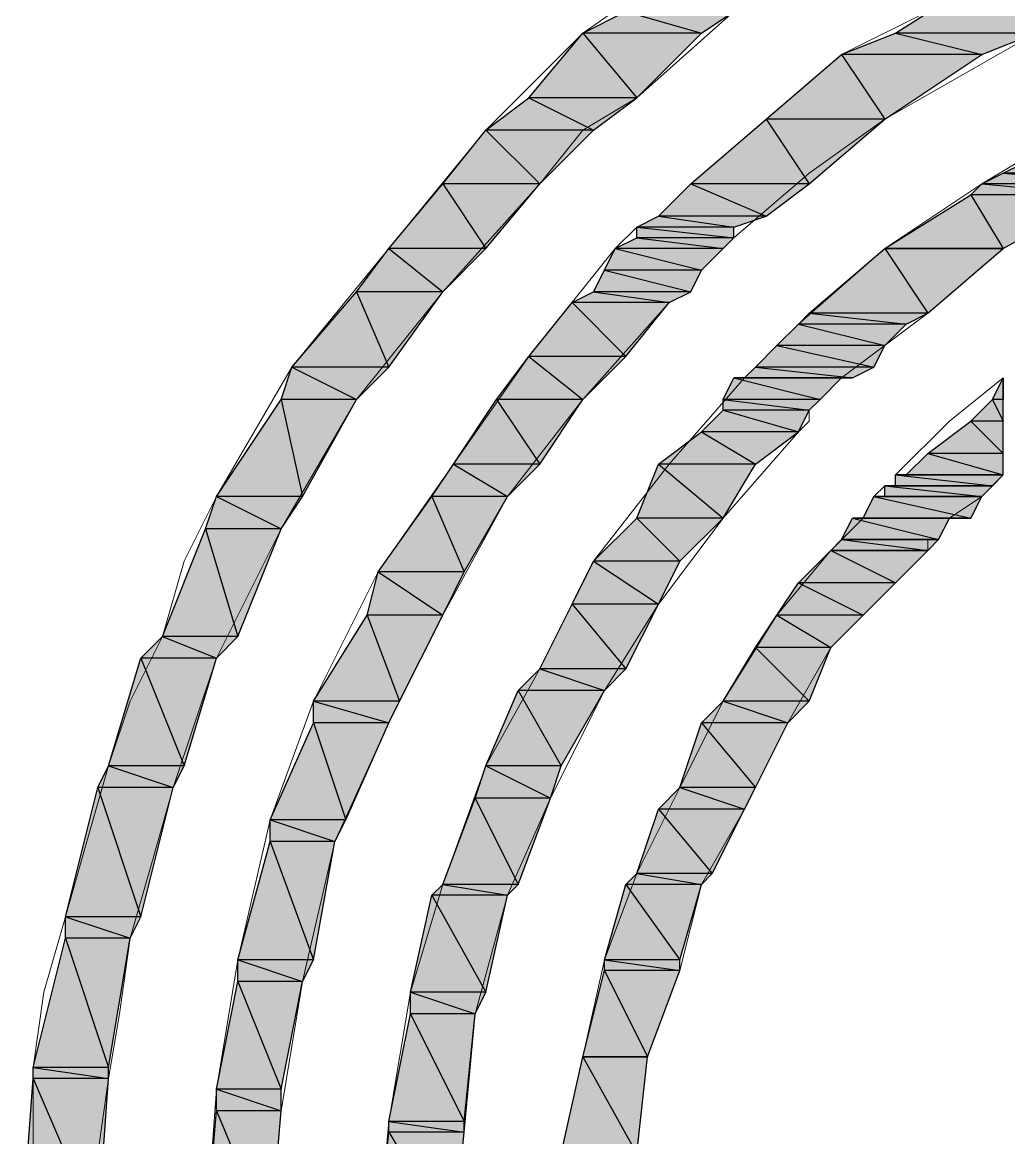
# Model space of a CAD drawing. Header units: millimetres. Extents: x -678 to 5260, y -935 to 3264.
# Drawn here: x 4749.66 to 4780.03, y -808.9 to -774.55 of the extents above; entities that cross this region are included whole.
import ezdxf

# ---------------------------------------------------------------- set-up
doc = ezdxf.new("R2010")
doc.units = ezdxf.units.MM
doc.header["$MEASUREMENT"] = 0
doc.layers.get('0').update_dxf_attribs({"linetype": 'CONTINUOUS'})

msp = doc.modelspace()

# ---------------------------------------------------------------- hatches: boundary and pattern name
at = {"true_color": 0x000007}
h = msp.add_hatch(color=7, dxfattribs=at)
h.paths.add_polyline_path([(4785.83877, -772.5557), (4780.19562, -772.5557), (4780.85952, -774.87935)])
h.paths.add_polyline_path([(4780.19562, -772.5557), (4780.85952, -774.87935), (4776.54416, -774.87935)])
h = msp.add_hatch(color=7, dxfattribs=at)
h.paths.add_polyline_path([(4771.56491, -774.21545), (4768.24541, -774.21545), (4770.56906, -774.87935)])
h.paths.add_polyline_path([(4768.24541, -774.21545), (4770.56906, -774.87935), (4766.91761, -774.87935)])
h = msp.add_hatch(color=7, dxfattribs=at)
h.paths.add_polyline_path([(4770.56906, -774.87935), (4766.91761, -774.87935), (4768.57736, -776.87106)])
h.paths.add_polyline_path([(4766.91761, -774.87935), (4768.57736, -776.87106), (4765.25786, -776.87106)])
h = msp.add_hatch(color=7, dxfattribs=at)
h.paths.add_polyline_path([(4780.85952, -774.87935), (4776.54416, -774.87935), (4779.19976, -775.54325)])
h.paths.add_polyline_path([(4776.54416, -774.87935), (4779.19976, -775.54325), (4774.88441, -775.54325)])
h = msp.add_hatch(color=7, dxfattribs=at)
h.paths.add_polyline_path([(4779.19976, -775.54325), (4774.88441, -775.54325), (4776.21221, -777.53496)])
h.paths.add_polyline_path([(4774.88441, -775.54325), (4776.21221, -777.53496), (4772.56076, -777.53496)])
h = msp.add_hatch(color=7, dxfattribs=at)
h.paths.add_polyline_path([(4768.57736, -776.87106), (4765.25786, -776.87106), (4767.24956, -777.86691)])
h.paths.add_polyline_path([(4765.25786, -776.87106), (4767.24956, -777.86691), (4763.93006, -777.86691)])
h = msp.add_hatch(color=7, dxfattribs=at)
h.paths.add_polyline_path([(4776.21221, -777.53496), (4772.56076, -777.53496), (4773.88856, -779.52666)])
h.paths.add_polyline_path([(4772.56076, -777.53496), (4773.88856, -779.52666), (4770.23711, -779.52666)])
h = msp.add_hatch(color=7, dxfattribs=at)
h.paths.add_polyline_path([(4767.24956, -777.86691), (4763.93006, -777.86691), (4765.58981, -779.52666)])
h.paths.add_polyline_path([(4763.93006, -777.86691), (4765.58981, -779.52666), (4762.60225, -779.52666)])
h = msp.add_hatch(color=7, dxfattribs=at)
h.paths.add_polyline_path([(4785.17487, -778.86276), (4780.52757, -778.86276), (4784.17902, -779.19471)])
h.paths.add_polyline_path([(4780.52757, -778.86276), (4784.17902, -779.19471), (4779.86367, -779.19471)])
h = msp.add_hatch(color=7, dxfattribs=at)
h.paths.add_polyline_path([(4784.17902, -779.19471), (4779.86367, -779.19471), (4783.84707, -779.52666)])
h.paths.add_polyline_path([(4779.86367, -779.19471), (4783.84707, -779.52666), (4779.19976, -779.52666)])
h = msp.add_hatch(color=7, dxfattribs=at)
h.paths.add_polyline_path([(4765.58981, -779.52666), (4762.60225, -779.52666), (4763.93006, -781.51836)])
h.paths.add_polyline_path([(4762.60225, -779.52666), (4763.93006, -781.51836), (4760.9425, -781.51836)])
h = msp.add_hatch(color=7, dxfattribs=at)
h.paths.add_polyline_path([(4773.88856, -779.52666), (4770.23711, -779.52666), (4772.56076, -780.52251)])
h.paths.add_polyline_path([(4770.23711, -779.52666), (4772.56076, -780.52251), (4769.24126, -780.52251)])
h = msp.add_hatch(color=7, dxfattribs=at)
h.paths.add_polyline_path([(4783.84707, -779.52666), (4779.19976, -779.52666), (4782.85122, -779.85861)])
h.paths.add_polyline_path([(4779.19976, -779.52666), (4782.85122, -779.85861), (4778.86781, -779.85861)])
h = msp.add_hatch(color=7, dxfattribs=at)
h.paths.add_polyline_path([(4782.85122, -779.85861), (4778.86781, -779.85861), (4779.86367, -781.51836)])
h.paths.add_polyline_path([(4778.86781, -779.85861), (4779.86367, -781.51836), (4776.21221, -781.51836)])
h.paths.add_polyline_path([(4779.86367, -781.51836), (4776.21221, -781.51836)])
h.paths.add_polyline_path([(4776.21221, -781.51836), (4779.86367, -781.51836)])
h = msp.add_hatch(color=7, dxfattribs=at)
h.paths.add_polyline_path([(4772.56076, -780.52251), (4769.24126, -780.52251), (4771.56491, -780.85446)])
h.paths.add_polyline_path([(4769.24126, -780.52251), (4771.56491, -780.85446), (4768.57736, -780.85446)])
h = msp.add_hatch(color=7, dxfattribs=at)
h.paths.add_polyline_path([(4771.56491, -780.85446), (4768.57736, -780.85446), (4771.56491, -781.18641)])
h.paths.add_polyline_path([(4768.57736, -780.85446), (4771.56491, -781.18641), (4768.57736, -781.18641)])
h = msp.add_hatch(color=7, dxfattribs=at)
h.paths.add_polyline_path([(4771.56491, -781.18641), (4768.57736, -781.18641), (4771.23296, -781.51836)])
h.paths.add_polyline_path([(4768.57736, -781.18641), (4771.23296, -781.51836), (4767.91346, -781.51836)])
h = msp.add_hatch(color=7, dxfattribs=at)
h.paths.add_polyline_path([(4763.93006, -781.51836), (4760.9425, -781.51836), (4762.60225, -782.84616)])
h.paths.add_polyline_path([(4760.9425, -781.51836), (4762.60225, -782.84616), (4759.94665, -782.84616)])
h = msp.add_hatch(color=7, dxfattribs=at)
h.paths.add_polyline_path([(4771.23296, -781.51836), (4767.91346, -781.51836), (4770.56906, -782.18226)])
h.paths.add_polyline_path([(4767.91346, -781.51836), (4770.56906, -782.18226), (4767.58151, -782.18226)])
h = msp.add_hatch(color=7, dxfattribs=at)
h.paths.add_polyline_path([(4779.86367, -781.51836), (4776.21221, -781.51836), (4777.54001, -783.51006)])
h.paths.add_polyline_path([(4776.21221, -781.51836), (4777.54001, -783.51006), (4773.88856, -783.51006)])
h = msp.add_hatch(color=7, dxfattribs=at)
h.paths.add_polyline_path([(4770.56906, -782.18226), (4767.58151, -782.18226), (4770.23711, -782.84616)])
h.paths.add_polyline_path([(4767.58151, -782.18226), (4770.23711, -782.84616), (4767.24956, -782.84616)])
h = msp.add_hatch(color=7, dxfattribs=at)
h.paths.add_polyline_path([(4762.60225, -782.84616), (4759.94665, -782.84616), (4760.9425, -785.16981)])
h.paths.add_polyline_path([(4759.94665, -782.84616), (4760.9425, -785.16981), (4757.95495, -785.16981)])
h = msp.add_hatch(color=7, dxfattribs=at)
h.paths.add_polyline_path([(4770.23711, -782.84616), (4767.24956, -782.84616), (4769.57321, -783.17811)])
h.paths.add_polyline_path([(4767.24956, -782.84616), (4769.57321, -783.17811), (4766.58566, -783.17811)])
h = msp.add_hatch(color=7, dxfattribs=at)
h.paths.add_polyline_path([(4769.57321, -783.17811), (4766.58566, -783.17811), (4768.24541, -784.83786)])
h.paths.add_polyline_path([(4766.58566, -783.17811), (4768.24541, -784.83786), (4765.25786, -784.83786)])
h = msp.add_hatch(color=7, dxfattribs=at)
h.paths.add_polyline_path([(4777.54001, -783.51006), (4773.88856, -783.51006), (4776.87611, -783.84201)])
h.paths.add_polyline_path([(4773.88856, -783.51006), (4776.87611, -783.84201), (4773.55661, -783.84201)])
h = msp.add_hatch(color=7, dxfattribs=at)
h.paths.add_polyline_path([(4776.87611, -783.84201), (4773.55661, -783.84201), (4776.21221, -784.50591)])
h.paths.add_polyline_path([(4773.55661, -783.84201), (4776.21221, -784.50591), (4772.89271, -784.50591)])
h = msp.add_hatch(color=7, dxfattribs=at)
h.paths.add_polyline_path([(4776.21221, -784.50591), (4772.89271, -784.50591), (4775.88026, -785.16981)])
h.paths.add_polyline_path([(4772.89271, -784.50591), (4775.88026, -785.16981), (4772.22881, -785.16981)])
h = msp.add_hatch(color=7, dxfattribs=at)
h.paths.add_polyline_path([(4768.24541, -784.83786), (4765.25786, -784.83786), (4766.91761, -786.16566)])
h.paths.add_polyline_path([(4765.25786, -784.83786), (4766.91761, -786.16566), (4764.26201, -786.16566)])
h = msp.add_hatch(color=7, dxfattribs=at)
h.paths.add_polyline_path([(4760.9425, -785.16981), (4757.95495, -785.16981), (4759.94665, -786.16566)])
h.paths.add_polyline_path([(4757.95495, -785.16981), (4759.94665, -786.16566), (4757.623, -786.16566)])
h = msp.add_hatch(color=7, dxfattribs=at)
h.paths.add_polyline_path([(4775.88026, -785.16981), (4772.22881, -785.16981), (4775.21636, -785.50176)])
h.paths.add_polyline_path([(4772.22881, -785.16981), (4775.21636, -785.50176), (4771.89686, -785.50176)])
h = msp.add_hatch(color=7, dxfattribs=at)
h.paths.add_polyline_path([(4774.88441, -785.50176), (4771.56491, -785.50176), (4774.22051, -786.16566)])
h.paths.add_polyline_path([(4771.56491, -785.50176), (4774.22051, -786.16566), (4771.23296, -786.16566)])
h = msp.add_hatch(color=7, dxfattribs=at)
h.paths.add_polyline_path([(4775.21636, -785.50176), (4771.89686, -785.50176), (4774.88441, -785.50176)])
h.paths.add_polyline_path([(4771.89686, -785.50176), (4774.88441, -785.50176), (4771.56491, -785.50176)])
h = msp.add_hatch(color=7, dxfattribs=at)
h.paths.add_polyline_path([(4779.86367, -786.16566), (4779.86367, -785.50176)])
h.paths.add_polyline_path([(4779.86367, -785.50176), (4779.86367, -786.16566), (4779.53172, -786.16566)])
h = msp.add_hatch(color=7, dxfattribs=at)
h.paths.add_polyline_path([(4759.94665, -786.16566), (4757.623, -786.16566), (4758.2869, -789.15321)])
h.paths.add_polyline_path([(4757.623, -786.16566), (4758.2869, -789.15321), (4755.6313, -789.15321)])
h = msp.add_hatch(color=7, dxfattribs=at)
h.paths.add_polyline_path([(4766.91761, -786.16566), (4764.26201, -786.16566), (4765.58981, -788.15736)])
h.paths.add_polyline_path([(4764.26201, -786.16566), (4765.58981, -788.15736), (4762.9342, -788.15736)])
h = msp.add_hatch(color=7, dxfattribs=at)
h.paths.add_polyline_path([(4774.22051, -786.16566), (4771.23296, -786.16566), (4773.88856, -786.49761)])
h.paths.add_polyline_path([(4771.23296, -786.16566), (4773.88856, -786.49761), (4771.23296, -786.49761)])
h = msp.add_hatch(color=7, dxfattribs=at)
h.paths.add_polyline_path([(4779.86367, -786.16566), (4779.53172, -786.16566), (4779.86367, -786.82956)])
h.paths.add_polyline_path([(4779.53172, -786.16566), (4779.86367, -786.82956), (4778.86781, -786.82956)])
h = msp.add_hatch(color=7, dxfattribs=at)
h.paths.add_polyline_path([(4773.88856, -786.49761), (4771.23296, -786.49761), (4773.55661, -787.16151)])
h.paths.add_polyline_path([(4771.23296, -786.49761), (4773.55661, -787.16151), (4770.56906, -787.16151)])
h = msp.add_hatch(color=7, dxfattribs=at)
h.paths.add_polyline_path([(4779.86367, -786.82956), (4778.86781, -786.82956), (4779.86367, -787.82541)])
h.paths.add_polyline_path([(4778.86781, -786.82956), (4779.86367, -787.82541), (4777.54001, -787.82541)])
h = msp.add_hatch(color=7, dxfattribs=at)
h.paths.add_polyline_path([(4773.55661, -787.16151), (4770.56906, -787.16151), (4772.22881, -788.15736)])
h.paths.add_polyline_path([(4770.56906, -787.16151), (4772.22881, -788.15736), (4769.24126, -788.15736)])
h = msp.add_hatch(color=7, dxfattribs=at)
h.paths.add_polyline_path([(4779.86367, -787.82541), (4777.54001, -787.82541), (4779.86367, -788.48931)])
h.paths.add_polyline_path([(4777.54001, -787.82541), (4779.86367, -788.48931), (4776.87611, -788.48931)])
h = msp.add_hatch(color=7, dxfattribs=at)
h.paths.add_polyline_path([(4765.58981, -788.15736), (4762.9342, -788.15736), (4764.59396, -789.15321)])
h.paths.add_polyline_path([(4762.9342, -788.15736), (4764.59396, -789.15321), (4762.2703, -789.15321)])
h = msp.add_hatch(color=7, dxfattribs=at)
h.paths.add_polyline_path([(4772.22881, -788.15736), (4769.24126, -788.15736), (4771.23296, -789.81711)])
h.paths.add_polyline_path([(4769.24126, -788.15736), (4771.23296, -789.81711), (4768.57736, -789.81711)])
h = msp.add_hatch(color=7, dxfattribs=at)
h.paths.add_polyline_path([(4779.86367, -788.48931), (4776.54416, -788.48931), (4779.53172, -788.82126)])
h.paths.add_polyline_path([(4776.54416, -788.48931), (4779.53172, -788.82126), (4776.54416, -788.82126)])
h.paths.add_polyline_path([(4779.53172, -788.82126), (4776.54416, -788.82126), (4776.21221, -788.82126)])
h = msp.add_hatch(color=7, dxfattribs=at)
h.paths.add_polyline_path([(4779.53172, -788.82126), (4776.21221, -788.82126), (4779.19976, -789.15321)])
h.paths.add_polyline_path([(4776.21221, -788.82126), (4779.19976, -789.15321), (4776.21221, -789.15321)])
h = msp.add_hatch(color=7, dxfattribs=at)
h.paths.add_polyline_path([(4758.2869, -789.15321), (4755.6313, -789.15321), (4757.623, -790.14906)])
h.paths.add_polyline_path([(4755.6313, -789.15321), (4757.623, -790.14906), (4755.29935, -790.14906)])
h = msp.add_hatch(color=7, dxfattribs=at)
h.paths.add_polyline_path([(4764.59396, -789.15321), (4762.2703, -789.15321), (4763.26615, -791.47686)])
h.paths.add_polyline_path([(4762.2703, -789.15321), (4763.26615, -791.47686), (4760.61055, -791.47686)])
h = msp.add_hatch(color=7, dxfattribs=at)
h.paths.add_polyline_path([(4779.19976, -789.15321), (4775.88026, -789.15321), (4778.86781, -789.81711)])
h.paths.add_polyline_path([(4775.88026, -789.15321), (4778.86781, -789.81711), (4775.54831, -789.81711)])
h = msp.add_hatch(color=7, dxfattribs=at)
h.paths.add_polyline_path([(4771.23296, -789.81711), (4768.57736, -789.81711), (4769.90516, -791.14491)])
h.paths.add_polyline_path([(4768.57736, -789.81711), (4769.90516, -791.14491), (4767.24956, -791.14491)])
h = msp.add_hatch(color=7, dxfattribs=at)
h.paths.add_polyline_path([(4778.20391, -789.81711), (4775.21636, -789.81711), (4777.87196, -790.48101)])
h.paths.add_polyline_path([(4775.21636, -789.81711), (4777.87196, -790.48101), (4774.88441, -790.48101)])
h = msp.add_hatch(color=7, dxfattribs=at)
h.paths.add_polyline_path([(4778.86781, -789.81711), (4775.54831, -789.81711), (4778.20391, -789.81711)])
h.paths.add_polyline_path([(4775.54831, -789.81711), (4778.20391, -789.81711), (4775.21636, -789.81711)])
h = msp.add_hatch(color=7, dxfattribs=at)
h.paths.add_polyline_path([(4757.623, -790.14906), (4755.29935, -790.14906), (4756.2952, -793.46857)])
h.paths.add_polyline_path([(4755.29935, -790.14906), (4756.2952, -793.46857), (4753.97155, -793.46857)])
h = msp.add_hatch(color=7, dxfattribs=at)
h.paths.add_polyline_path([(4777.87196, -790.48101), (4774.88441, -790.48101), (4777.54001, -790.81296)])
h.paths.add_polyline_path([(4774.88441, -790.48101), (4777.54001, -790.81296), (4774.55246, -790.81296)])
h.paths.add_polyline_path([(4777.54001, -790.81296), (4774.55246, -790.81296)])
h.paths.add_polyline_path([(4774.55246, -790.81296), (4777.54001, -790.81296)])
h = msp.add_hatch(color=7, dxfattribs=at)
h.paths.add_polyline_path([(4777.54001, -790.81296), (4774.55246, -790.81296), (4776.54416, -791.80881)])
h.paths.add_polyline_path([(4774.55246, -790.81296), (4776.54416, -791.80881), (4773.55661, -791.80881)])
h = msp.add_hatch(color=7, dxfattribs=at)
h.paths.add_polyline_path([(4769.90516, -791.14491), (4767.24956, -791.14491), (4769.24126, -792.47272)])
h.paths.add_polyline_path([(4767.24956, -791.14491), (4769.24126, -792.47272), (4766.58566, -792.47272)])
h = msp.add_hatch(color=7, dxfattribs=at)
h.paths.add_polyline_path([(4763.26615, -791.47686), (4760.61055, -791.47686), (4762.60225, -792.80467)])
h.paths.add_polyline_path([(4760.61055, -791.47686), (4762.60225, -792.80467), (4760.2786, -792.80467)])
h = msp.add_hatch(color=7, dxfattribs=at)
h.paths.add_polyline_path([(4776.54416, -791.80881), (4773.55661, -791.80881), (4775.54831, -792.80467)])
h.paths.add_polyline_path([(4773.55661, -791.80881), (4775.54831, -792.80467), (4772.89271, -792.80467)])
h = msp.add_hatch(color=7, dxfattribs=at)
h.paths.add_polyline_path([(4769.24126, -792.47272), (4766.58566, -792.47272), (4768.24541, -794.46442)])
h.paths.add_polyline_path([(4766.58566, -792.47272), (4768.24541, -794.46442), (4765.58981, -794.46442)])
h = msp.add_hatch(color=7, dxfattribs=at)
h.paths.add_polyline_path([(4762.60225, -792.80467), (4760.2786, -792.80467), (4761.27445, -795.46027)])
h.paths.add_polyline_path([(4760.2786, -792.80467), (4761.27445, -795.46027), (4758.61885, -795.46027)])
h = msp.add_hatch(color=7, dxfattribs=at)
h.paths.add_polyline_path([(4775.54831, -792.80467), (4772.89271, -792.80467), (4774.55246, -793.80052)])
h.paths.add_polyline_path([(4772.89271, -792.80467), (4774.55246, -793.80052), (4772.22881, -793.80052)])
h = msp.add_hatch(color=7, dxfattribs=at)
h.paths.add_polyline_path([(4756.2952, -793.46857), (4753.97155, -793.46857), (4755.6313, -794.13247)])
h.paths.add_polyline_path([(4753.97155, -793.46857), (4755.6313, -794.13247), (4753.30765, -794.13247)])
h = msp.add_hatch(color=7, dxfattribs=at)
h.paths.add_polyline_path([(4774.55246, -793.80052), (4772.22881, -793.80052), (4773.88856, -795.46027)])
h.paths.add_polyline_path([(4772.22881, -793.80052), (4773.88856, -795.46027), (4771.23296, -795.46027)])
h = msp.add_hatch(color=7, dxfattribs=at)
h.paths.add_polyline_path([(4755.6313, -794.13247), (4753.30765, -794.13247), (4754.63545, -797.45197)])
h.paths.add_polyline_path([(4753.30765, -794.13247), (4754.63545, -797.45197), (4752.3118, -797.45197)])
h = msp.add_hatch(color=7, dxfattribs=at)
h.paths.add_polyline_path([(4768.24541, -794.46442), (4765.58981, -794.46442), (4767.58151, -795.12832)])
h.paths.add_polyline_path([(4765.58981, -794.46442), (4767.58151, -795.12832), (4764.92591, -795.12832)])
h = msp.add_hatch(color=7, dxfattribs=at)
h.paths.add_polyline_path([(4767.58151, -795.12832), (4764.92591, -795.12832), (4766.25371, -797.45197)])
h.paths.add_polyline_path([(4764.92591, -795.12832), (4766.25371, -797.45197), (4763.93006, -797.45197)])
h = msp.add_hatch(color=7, dxfattribs=at)
h.paths.add_polyline_path([(4761.27445, -795.46027), (4758.61885, -795.46027), (4760.9425, -796.12417)])
h.paths.add_polyline_path([(4758.61885, -795.46027), (4760.9425, -796.12417), (4758.61885, -796.12417)])
h = msp.add_hatch(color=7, dxfattribs=at)
h.paths.add_polyline_path([(4773.88856, -795.46027), (4771.23296, -795.46027), (4773.22466, -796.12417)])
h.paths.add_polyline_path([(4771.23296, -795.46027), (4773.22466, -796.12417), (4770.56906, -796.12417)])
h = msp.add_hatch(color=7, dxfattribs=at)
h.paths.add_polyline_path([(4760.9425, -796.12417), (4758.61885, -796.12417), (4759.6147, -799.11172)])
h.paths.add_polyline_path([(4758.61885, -796.12417), (4759.6147, -799.11172), (4757.29105, -799.11172)])
h = msp.add_hatch(color=7, dxfattribs=at)
h.paths.add_polyline_path([(4773.22466, -796.12417), (4770.56906, -796.12417), (4772.22881, -798.11587)])
h.paths.add_polyline_path([(4770.56906, -796.12417), (4772.22881, -798.11587), (4769.90516, -798.11587)])
h = msp.add_hatch(color=7, dxfattribs=at)
h.paths.add_polyline_path([(4754.63545, -797.45197), (4752.3118, -797.45197), (4754.3035, -798.11587)])
h.paths.add_polyline_path([(4752.3118, -797.45197), (4754.3035, -798.11587), (4751.97985, -798.11587)])
h = msp.add_hatch(color=7, dxfattribs=at)
h.paths.add_polyline_path([(4766.25371, -797.45197), (4763.93006, -797.45197), (4765.92176, -798.44782)])
h.paths.add_polyline_path([(4763.93006, -797.45197), (4765.92176, -798.44782), (4763.59811, -798.44782)])
h = msp.add_hatch(color=7, dxfattribs=at)
h.paths.add_polyline_path([(4754.3035, -798.11587), (4751.97985, -798.11587), (4753.30765, -802.09927)])
h.paths.add_polyline_path([(4751.97985, -798.11587), (4753.30765, -802.09927), (4750.984, -802.09927)])
h = msp.add_hatch(color=7, dxfattribs=at)
h.paths.add_polyline_path([(4765.92176, -798.44782), (4763.59811, -798.44782), (4764.92591, -801.10342)])
h.paths.add_polyline_path([(4763.59811, -798.44782), (4764.92591, -801.10342), (4762.60225, -801.10342)])
h = msp.add_hatch(color=7, dxfattribs=at)
h.paths.add_polyline_path([(4772.22881, -798.11587), (4769.90516, -798.11587), (4771.89686, -798.77977)])
h.paths.add_polyline_path([(4769.90516, -798.11587), (4771.89686, -798.77977), (4769.24126, -798.77977)])
h = msp.add_hatch(color=7, dxfattribs=at)
h.paths.add_polyline_path([(4771.89686, -798.77977), (4769.24126, -798.77977), (4770.90101, -800.77147)])
h.paths.add_polyline_path([(4769.24126, -798.77977), (4770.90101, -800.77147), (4768.57736, -800.77147)])
h = msp.add_hatch(color=7, dxfattribs=at)
h.paths.add_polyline_path([(4759.6147, -799.11172), (4757.29105, -799.11172), (4759.28275, -799.77562)])
h.paths.add_polyline_path([(4757.29105, -799.11172), (4759.28275, -799.77562), (4757.29105, -799.77562)])
h = msp.add_hatch(color=7, dxfattribs=at)
h.paths.add_polyline_path([(4759.28275, -799.77562), (4757.29105, -799.77562), (4758.61885, -803.42707)])
h.paths.add_polyline_path([(4757.29105, -799.77562), (4758.61885, -803.42707), (4756.2952, -803.42707)])
h = msp.add_hatch(color=7, dxfattribs=at)
h.paths.add_polyline_path([(4770.90101, -800.77147), (4768.57736, -800.77147), (4770.56906, -801.10342)])
h.paths.add_polyline_path([(4768.57736, -800.77147), (4770.56906, -801.10342), (4768.24541, -801.10342)])
h = msp.add_hatch(color=7, dxfattribs=at)
h.paths.add_polyline_path([(4764.92591, -801.10342), (4762.60225, -801.10342), (4764.59396, -801.43537)])
h.paths.add_polyline_path([(4762.60225, -801.10342), (4764.59396, -801.43537), (4762.2703, -801.43537)])
h = msp.add_hatch(color=7, dxfattribs=at)
h.paths.add_polyline_path([(4770.56906, -801.10342), (4768.24541, -801.10342), (4769.90516, -803.42707)])
h.paths.add_polyline_path([(4768.24541, -801.10342), (4769.90516, -803.42707), (4767.58151, -803.42707)])
h = msp.add_hatch(color=7, dxfattribs=at)
h.paths.add_polyline_path([(4764.59396, -801.43537), (4762.2703, -801.43537), (4763.93006, -804.42292)])
h.paths.add_polyline_path([(4762.2703, -801.43537), (4763.93006, -804.42292), (4761.6064, -804.42292)])
h = msp.add_hatch(color=7, dxfattribs=at)
h.paths.add_polyline_path([(4753.30765, -802.09927), (4750.984, -802.09927), (4752.9757, -802.76317)])
h.paths.add_polyline_path([(4750.984, -802.09927), (4752.9757, -802.76317), (4750.984, -802.76317)])
h = msp.add_hatch(color=7, dxfattribs=at)
h.paths.add_polyline_path([(4752.9757, -802.76317), (4750.984, -802.76317), (4752.3118, -806.74657)])
h.paths.add_polyline_path([(4750.984, -802.76317), (4752.3118, -806.74657), (4749.98815, -806.74657)])
h = msp.add_hatch(color=7, dxfattribs=at)
h.paths.add_polyline_path([(4758.61885, -803.42707), (4756.2952, -803.42707), (4758.2869, -804.09097)])
h.paths.add_polyline_path([(4756.2952, -803.42707), (4758.2869, -804.09097), (4756.2952, -804.09097)])
h = msp.add_hatch(color=7, dxfattribs=at)
h.paths.add_polyline_path([(4769.90516, -803.42707), (4767.58151, -803.42707), (4769.90516, -803.75902)])
h.paths.add_polyline_path([(4767.58151, -803.42707), (4769.90516, -803.75902), (4767.58151, -803.75902)])
h = msp.add_hatch(color=7, dxfattribs=at)
h.paths.add_polyline_path([(4769.90516, -803.75902), (4767.58151, -803.75902), (4768.90931, -806.41462)])
h.paths.add_polyline_path([(4767.58151, -803.75902), (4768.90931, -806.41462), (4766.91761, -806.41462)])
h.paths.add_polyline_path([(4768.90931, -806.41462), (4766.91761, -806.41462)])
h.paths.add_polyline_path([(4766.91761, -806.41462), (4768.90931, -806.41462)])
h = msp.add_hatch(color=7, dxfattribs=at)
h.paths.add_polyline_path([(4758.2869, -804.09097), (4756.2952, -804.09097), (4757.623, -807.41047)])
h.paths.add_polyline_path([(4756.2952, -804.09097), (4757.623, -807.41047), (4755.6313, -807.41047)])
h = msp.add_hatch(color=7, dxfattribs=at)
h.paths.add_polyline_path([(4763.93006, -804.42292), (4761.6064, -804.42292), (4763.59811, -805.08682)])
h.paths.add_polyline_path([(4761.6064, -804.42292), (4763.59811, -805.08682), (4761.6064, -805.08682)])
h = msp.add_hatch(color=7, dxfattribs=at)
h.paths.add_polyline_path([(4763.59811, -805.08682), (4761.6064, -805.08682), (4763.26615, -808.40633)])
h.paths.add_polyline_path([(4761.6064, -805.08682), (4763.26615, -808.40633), (4760.9425, -808.40633)])
h = msp.add_hatch(color=7, dxfattribs=at)
h.paths.add_polyline_path([(4768.90931, -806.41462), (4766.91761, -806.41462), (4768.57736, -809.40218)])
h.paths.add_polyline_path([(4766.91761, -806.41462), (4768.57736, -809.40218), (4766.25371, -809.40218)])
h = msp.add_hatch(color=7, dxfattribs=at)
h.paths.add_polyline_path([(4752.3118, -806.74657), (4749.98815, -806.74657), (4752.3118, -807.07852)])
h.paths.add_polyline_path([(4749.98815, -806.74657), (4752.3118, -807.07852), (4749.98815, -807.07852)])
h = msp.add_hatch(color=7, dxfattribs=at)
h.paths.add_polyline_path([(4752.3118, -807.07852), (4749.98815, -807.07852), (4751.97985, -811.72583)])
h.paths.add_polyline_path([(4749.98815, -807.07852), (4751.97985, -811.72583), (4749.6562, -811.72583)])
h.paths.add_polyline_path([(4751.97985, -811.72583), (4749.6562, -811.72583)])
h.paths.add_polyline_path([(4749.6562, -811.72583), (4751.97985, -811.72583)])
h = msp.add_hatch(color=7, dxfattribs=at)
h.paths.add_polyline_path([(4757.623, -807.41047), (4755.6313, -807.41047), (4757.623, -808.07438)])
h.paths.add_polyline_path([(4755.6313, -807.41047), (4757.623, -808.07438), (4755.6313, -808.07438)])
h = msp.add_hatch(color=7, dxfattribs=at)
h.paths.add_polyline_path([(4757.623, -808.07438), (4755.6313, -808.07438), (4757.29105, -812.05778)])
h.paths.add_polyline_path([(4755.6313, -808.07438), (4757.29105, -812.05778), (4755.29935, -812.05778)])
h.paths.add_polyline_path([(4757.29105, -812.05778), (4755.29935, -812.05778)])
h.paths.add_polyline_path([(4755.29935, -812.05778), (4757.29105, -812.05778)])
h = msp.add_hatch(color=7, dxfattribs=at)
h.paths.add_polyline_path([(4763.26615, -808.40633), (4760.9425, -808.40633), (4763.26615, -808.73828)])
h.paths.add_polyline_path([(4760.9425, -808.40633), (4763.26615, -808.73828), (4760.9425, -808.73828)])
h = msp.add_hatch(color=7, dxfattribs=at)
h.paths.add_polyline_path([(4763.26615, -808.73828), (4760.9425, -808.73828), (4762.9342, -812.05778)])
h.paths.add_polyline_path([(4760.9425, -808.73828), (4762.9342, -812.05778), (4760.61055, -812.05778)])

# ---------------------------------------------------------------- linework, layer by layer
at = {"color": 7, "linetype": 'Continuous', "lineweight": 9, "true_color": 0x000007}
for points in [[(4749.98815, -809.40218), (4749.98815, -806.74657), (4750.3201, -804.42292), (4750.984, -802.09927), (4751.6479, -799.77562), (4752.3118, -797.45197), (4752.9757, -795.46027), (4753.97155, -793.46857), (4754.63545, -791.14491), (4755.6313, -789.15321), (4757.95495, -785.16981), (4760.9425, -781.51836), (4763.93006, -777.86691), (4765.58981, -776.20716), (4766.91761, -774.87935), (4770.23711, -772.5557)], [(4783.51512, -773.55155), (4780.85952, -774.87935), (4778.53586, -776.20716), (4776.21221, -777.53496), (4773.88856, -779.19471), (4771.56491, -781.18641), (4770.56906, -782.18226), (4770.23711, -782.84616), (4769.57321, -783.17811), (4766.91761, -786.16566), (4764.59396, -789.15321), (4762.60225, -792.80467), (4760.9425, -796.12417), (4759.28275, -799.77562), (4758.2869, -804.09097), (4757.623, -808.07438), (4757.29105, -812.05778)], [(4771.56491, -774.21545), (4768.57736, -776.87106), (4766.91761, -777.86691), (4765.58981, -779.52666), (4762.60225, -782.84616), (4759.94665, -786.16566), (4757.623, -790.14906), (4755.6313, -794.13247), (4754.3035, -798.11587), (4753.6396, -800.43952), (4752.9757, -802.76317), (4752.64375, -805.08682), (4752.3118, -807.07852), (4751.97985, -809.40218)], [(4755.29935, -812.05778), (4755.6313, -807.41047), (4756.2952, -803.42707), (4757.29105, -799.11172), (4758.61885, -795.46027), (4760.61055, -791.47686), (4762.9342, -788.15736), (4765.25786, -784.83786), (4767.91346, -781.51836), (4768.57736, -780.85446), (4769.24126, -780.52251), (4770.23711, -779.52666), (4772.56076, -777.53496), (4774.88441, -775.54325), (4777.54001, -774.21545)], [(4760.61055, -812.05778), (4760.9425, -808.40633), (4761.6064, -804.42292), (4762.60225, -801.10342), (4763.93006, -797.45197), (4765.58981, -794.46442), (4767.24956, -791.14491), (4769.57321, -788.15736), (4771.89686, -785.50176), (4772.22881, -785.16981), (4772.22881, -785.16981), (4772.89271, -784.50591), (4773.55661, -783.84201), (4776.21221, -781.51836), (4779.19976, -779.52666), (4782.51927, -777.53496)], [(4782.85122, -779.85861), (4779.86367, -781.51836), (4777.54001, -783.51006), (4774.88441, -785.50176), (4774.22051, -786.16566), (4773.88856, -786.49761), (4773.88856, -786.82956), (4773.55661, -787.16151), (4771.23296, -789.81711), (4769.24126, -792.47272), (4767.58151, -795.12832), (4765.92176, -798.44782), (4764.59396, -801.43537), (4763.59811, -805.08682), (4763.26615, -808.73828), (4762.9342, -812.05778)], [(4766.25371, -809.40218), (4766.91761, -806.41462), (4767.58151, -803.42707), (4768.57736, -800.77147), (4769.90516, -798.11587), (4771.23296, -795.46027), (4772.89271, -792.80467), (4774.55246, -790.81296), (4775.54831, -789.81711), (4775.88026, -789.15321), (4776.21221, -788.82126), (4776.54416, -788.82126), (4776.54416, -788.48931), (4778.20391, -786.82956), (4779.86367, -785.50176), (4779.86367, -786.16566), (4779.86367, -786.82956), (4779.86367, -787.82541), (4779.86367, -788.15736), (4779.86367, -788.48931), (4779.86367, -788.48931), (4779.19976, -789.15321), (4778.20391, -789.81711), (4777.87196, -790.48101), (4777.54001, -790.48101), (4777.54001, -790.81296), (4776.54416, -791.80881), (4774.55246, -793.80052), (4773.22466, -796.12417), (4771.89686, -798.77977), (4770.56906, -801.10342), (4769.90516, -803.75902), (4768.90931, -806.41462), (4768.57736, -809.40218)]]:
    msp.add_lwpolyline(points, dxfattribs=at)
at = {"color": 7, "linetype": 'Continuous', "lineweight": -2, "true_color": 0x000007}
for points in [[(4780.19562, -772.5557), (4780.85952, -774.87935), (4776.54416, -774.87935)], [(4768.24541, -774.21545), (4770.56906, -774.87935), (4766.91761, -774.87935)], [(4771.56491, -774.21545), (4768.24541, -774.21545), (4770.56906, -774.87935)], [(4766.91761, -774.87935), (4768.57736, -776.87106), (4765.25786, -776.87106)], [(4770.56906, -774.87935), (4766.91761, -774.87935), (4768.57736, -776.87106)], [(4776.54416, -774.87935), (4779.19976, -775.54325), (4774.88441, -775.54325)], [(4780.85952, -774.87935), (4776.54416, -774.87935), (4779.19976, -775.54325)], [(4774.88441, -775.54325), (4776.21221, -777.53496), (4772.56076, -777.53496)], [(4779.19976, -775.54325), (4774.88441, -775.54325), (4776.21221, -777.53496)], [(4765.25786, -776.87106), (4767.24956, -777.86691), (4763.93006, -777.86691)], [(4768.57736, -776.87106), (4765.25786, -776.87106), (4767.24956, -777.86691)], [(4772.56076, -777.53496), (4773.88856, -779.52666), (4770.23711, -779.52666)], [(4776.21221, -777.53496), (4772.56076, -777.53496), (4773.88856, -779.52666)], [(4763.93006, -777.86691), (4765.58981, -779.52666), (4762.60225, -779.52666)], [(4767.24956, -777.86691), (4763.93006, -777.86691), (4765.58981, -779.52666)], [(4780.52757, -778.86276), (4784.17902, -779.19471), (4779.86367, -779.19471)], [(4779.86367, -779.19471), (4783.84707, -779.52666), (4779.19976, -779.52666)], [(4784.17902, -779.19471), (4779.86367, -779.19471), (4783.84707, -779.52666)], [(4762.60225, -779.52666), (4763.93006, -781.51836), (4760.9425, -781.51836)], [(4765.58981, -779.52666), (4762.60225, -779.52666), (4763.93006, -781.51836)], [(4770.23711, -779.52666), (4772.56076, -780.52251), (4769.24126, -780.52251)], [(4773.88856, -779.52666), (4770.23711, -779.52666), (4772.56076, -780.52251)], [(4779.19976, -779.52666), (4782.85122, -779.85861), (4778.86781, -779.85861)], [(4783.84707, -779.52666), (4779.19976, -779.52666), (4782.85122, -779.85861)], [(4778.86781, -779.85861), (4779.86367, -781.51836), (4776.21221, -781.51836)], [(4782.85122, -779.85861), (4778.86781, -779.85861), (4779.86367, -781.51836)], [(4769.24126, -780.52251), (4771.56491, -780.85446), (4768.57736, -780.85446)], [(4772.56076, -780.52251), (4769.24126, -780.52251), (4771.56491, -780.85446)], [(4771.56491, -780.85446), (4768.57736, -780.85446), (4771.56491, -781.18641)], [(4768.57736, -780.85446), (4771.56491, -781.18641), (4768.57736, -781.18641)], [(4768.57736, -781.18641), (4771.23296, -781.51836), (4767.91346, -781.51836)], [(4771.56491, -781.18641), (4768.57736, -781.18641), (4771.23296, -781.51836)], [(4760.9425, -781.51836), (4762.60225, -782.84616), (4759.94665, -782.84616)], [(4763.93006, -781.51836), (4760.9425, -781.51836), (4762.60225, -782.84616)], [(4767.91346, -781.51836), (4770.56906, -782.18226), (4767.58151, -782.18226)], [(4771.23296, -781.51836), (4767.91346, -781.51836), (4770.56906, -782.18226)], [(4776.21221, -781.51836), (4777.54001, -783.51006), (4773.88856, -783.51006)], [(4779.86367, -781.51836), (4776.21221, -781.51836)], [(4776.21221, -781.51836), (4779.86367, -781.51836), (4779.86367, -781.51836)], [(4779.86367, -781.51836), (4776.21221, -781.51836), (4777.54001, -783.51006)], [(4767.58151, -782.18226), (4770.23711, -782.84616), (4767.24956, -782.84616)], [(4770.56906, -782.18226), (4767.58151, -782.18226), (4770.23711, -782.84616)], [(4759.94665, -782.84616), (4760.9425, -785.16981), (4757.95495, -785.16981)], [(4762.60225, -782.84616), (4759.94665, -782.84616), (4760.9425, -785.16981)], [(4767.24956, -782.84616), (4769.57321, -783.17811), (4766.58566, -783.17811)], [(4770.23711, -782.84616), (4767.24956, -782.84616), (4769.57321, -783.17811)], [(4766.58566, -783.17811), (4768.24541, -784.83786), (4765.25786, -784.83786)], [(4769.57321, -783.17811), (4766.58566, -783.17811), (4768.24541, -784.83786)], [(4773.88856, -783.51006), (4776.87611, -783.84201), (4773.55661, -783.84201)], [(4777.54001, -783.51006), (4773.88856, -783.51006), (4776.87611, -783.84201)], [(4773.55661, -783.84201), (4776.21221, -784.50591), (4772.89271, -784.50591)], [(4776.87611, -783.84201), (4773.55661, -783.84201), (4776.21221, -784.50591)], [(4772.89271, -784.50591), (4775.88026, -785.16981), (4772.22881, -785.16981)], [(4776.21221, -784.50591), (4772.89271, -784.50591), (4775.88026, -785.16981)], [(4765.25786, -784.83786), (4766.91761, -786.16566), (4764.26201, -786.16566)], [(4768.24541, -784.83786), (4765.25786, -784.83786), (4766.91761, -786.16566)], [(4757.95495, -785.16981), (4759.94665, -786.16566), (4757.623, -786.16566)], [(4760.9425, -785.16981), (4757.95495, -785.16981), (4759.94665, -786.16566)], [(4772.22881, -785.16981), (4775.21636, -785.50176), (4771.89686, -785.50176)], [(4775.88026, -785.16981), (4772.22881, -785.16981), (4775.21636, -785.50176)], [(4771.56491, -785.50176), (4774.22051, -786.16566), (4771.23296, -786.16566)], [(4771.89686, -785.50176), (4774.88441, -785.50176), (4771.56491, -785.50176)], [(4774.88441, -785.50176), (4771.56491, -785.50176), (4774.22051, -786.16566)], [(4775.21636, -785.50176), (4771.89686, -785.50176), (4774.88441, -785.50176)], [(4779.86367, -785.50176), (4779.86367, -786.16566), (4779.53172, -786.16566)], [(4779.86367, -785.50176), (4779.86367, -785.50176)], [(4779.86367, -786.16566), (4779.86367, -785.50176)], [(4757.623, -786.16566), (4758.2869, -789.15321), (4755.6313, -789.15321)], [(4759.94665, -786.16566), (4757.623, -786.16566), (4758.2869, -789.15321)], [(4764.26201, -786.16566), (4765.58981, -788.15736), (4762.9342, -788.15736)], [(4766.91761, -786.16566), (4764.26201, -786.16566), (4765.58981, -788.15736)], [(4774.22051, -786.16566), (4771.23296, -786.16566), (4773.88856, -786.49761)], [(4771.23296, -786.16566), (4773.88856, -786.49761), (4771.23296, -786.49761)], [(4779.53172, -786.16566), (4779.86367, -786.82956), (4778.86781, -786.82956)], [(4779.86367, -786.16566), (4779.53172, -786.16566), (4779.86367, -786.82956)], [(4771.23296, -786.49761), (4773.55661, -787.16151), (4770.56906, -787.16151)], [(4773.88856, -786.49761), (4771.23296, -786.49761), (4773.55661, -787.16151)], [(4778.86781, -786.82956), (4779.86367, -787.82541), (4777.54001, -787.82541)], [(4779.86367, -786.82956), (4778.86781, -786.82956), (4779.86367, -787.82541)], [(4770.56906, -787.16151), (4772.22881, -788.15736), (4769.24126, -788.15736)], [(4773.55661, -787.16151), (4770.56906, -787.16151), (4772.22881, -788.15736)], [(4777.54001, -787.82541), (4779.86367, -788.48931), (4776.87611, -788.48931)], [(4779.86367, -787.82541), (4777.54001, -787.82541), (4779.86367, -788.48931)], [(4762.9342, -788.15736), (4764.59396, -789.15321), (4762.2703, -789.15321)], [(4765.58981, -788.15736), (4762.9342, -788.15736), (4764.59396, -789.15321)], [(4769.24126, -788.15736), (4771.23296, -789.81711), (4768.57736, -789.81711)], [(4772.22881, -788.15736), (4769.24126, -788.15736), (4771.23296, -789.81711)], [(4776.87611, -788.48931), (4779.86367, -788.48931), (4776.54416, -788.48931)], [(4779.86367, -788.48931), (4776.54416, -788.48931)], [(4776.54416, -788.48931), (4779.86367, -788.48931)], [(4779.86367, -788.48931), (4776.54416, -788.48931), (4779.53172, -788.82126)], [(4776.54416, -788.48931), (4779.53172, -788.82126), (4776.54416, -788.82126)], [(4779.86367, -788.48931), (4776.87611, -788.48931)], [(4779.53172, -788.82126), (4776.54416, -788.82126), (4776.21221, -788.82126)], [(4779.53172, -788.82126), (4776.21221, -788.82126), (4779.19976, -789.15321)], [(4776.21221, -788.82126), (4779.19976, -789.15321), (4776.21221, -789.15321)], [(4776.54416, -788.82126), (4779.53172, -788.82126), (4779.53172, -788.82126)], [(4755.6313, -789.15321), (4757.623, -790.14906), (4755.29935, -790.14906)], [(4758.2869, -789.15321), (4755.6313, -789.15321), (4757.623, -790.14906)], [(4762.2703, -789.15321), (4763.26615, -791.47686), (4760.61055, -791.47686)], [(4764.59396, -789.15321), (4762.2703, -789.15321), (4763.26615, -791.47686)], [(4775.88026, -789.15321), (4778.86781, -789.81711), (4775.54831, -789.81711)], [(4776.21221, -789.15321), (4779.19976, -789.15321), (4775.88026, -789.15321)], [(4779.19976, -789.15321), (4775.88026, -789.15321), (4778.86781, -789.81711)], [(4779.19976, -789.15321), (4776.21221, -789.15321)], [(4768.57736, -789.81711), (4769.90516, -791.14491), (4767.24956, -791.14491)], [(4771.23296, -789.81711), (4768.57736, -789.81711), (4769.90516, -791.14491)], [(4775.21636, -789.81711), (4777.87196, -790.48101), (4774.88441, -790.48101)], [(4775.54831, -789.81711), (4778.20391, -789.81711), (4775.21636, -789.81711)], [(4778.20391, -789.81711), (4775.21636, -789.81711), (4777.87196, -790.48101)], [(4778.86781, -789.81711), (4775.54831, -789.81711), (4778.20391, -789.81711)], [(4755.29935, -790.14906), (4756.2952, -793.46857), (4753.97155, -793.46857)], [(4757.623, -790.14906), (4755.29935, -790.14906), (4756.2952, -793.46857)], [(4774.88441, -790.48101), (4777.54001, -790.81296), (4774.55246, -790.81296)], [(4774.88441, -790.48101), (4777.87196, -790.48101), (4777.87196, -790.48101)], [(4777.87196, -790.48101), (4777.87196, -790.48101), (4774.88441, -790.48101)], [(4777.87196, -790.48101), (4774.88441, -790.48101), (4777.54001, -790.81296)], [(4774.55246, -790.81296), (4776.54416, -791.80881), (4773.55661, -791.80881)], [(4777.54001, -790.81296), (4774.55246, -790.81296)], [(4774.55246, -790.81296), (4777.54001, -790.81296), (4777.54001, -790.81296)], [(4777.54001, -790.81296), (4774.55246, -790.81296), (4776.54416, -791.80881)], [(4767.24956, -791.14491), (4769.24126, -792.47272), (4766.58566, -792.47272)], [(4769.90516, -791.14491), (4767.24956, -791.14491), (4769.24126, -792.47272)], [(4760.61055, -791.47686), (4762.60225, -792.80467), (4760.2786, -792.80467)], [(4763.26615, -791.47686), (4760.61055, -791.47686), (4762.60225, -792.80467)], [(4773.55661, -791.80881), (4775.54831, -792.80467), (4772.89271, -792.80467)], [(4776.54416, -791.80881), (4773.55661, -791.80881), (4775.54831, -792.80467)], [(4766.58566, -792.47272), (4768.24541, -794.46442), (4765.58981, -794.46442)], [(4769.24126, -792.47272), (4766.58566, -792.47272), (4768.24541, -794.46442)], [(4760.2786, -792.80467), (4761.27445, -795.46027), (4758.61885, -795.46027)], [(4762.60225, -792.80467), (4760.2786, -792.80467), (4761.27445, -795.46027)], [(4772.89271, -792.80467), (4774.55246, -793.80052), (4772.22881, -793.80052)], [(4775.54831, -792.80467), (4772.89271, -792.80467), (4774.55246, -793.80052)], [(4753.97155, -793.46857), (4755.6313, -794.13247), (4753.30765, -794.13247)], [(4756.2952, -793.46857), (4753.97155, -793.46857), (4755.6313, -794.13247)], [(4772.22881, -793.80052), (4773.88856, -795.46027), (4771.23296, -795.46027)], [(4774.55246, -793.80052), (4772.22881, -793.80052), (4773.88856, -795.46027)], [(4753.30765, -794.13247), (4754.63545, -797.45197), (4752.3118, -797.45197)], [(4755.6313, -794.13247), (4753.30765, -794.13247), (4754.63545, -797.45197)], [(4765.58981, -794.46442), (4767.58151, -795.12832), (4764.92591, -795.12832)], [(4768.24541, -794.46442), (4765.58981, -794.46442), (4767.58151, -795.12832)], [(4764.92591, -795.12832), (4766.25371, -797.45197), (4763.93006, -797.45197)], [(4767.58151, -795.12832), (4764.92591, -795.12832), (4766.25371, -797.45197)], [(4761.27445, -795.46027), (4758.61885, -795.46027), (4760.9425, -796.12417)], [(4758.61885, -795.46027), (4760.9425, -796.12417), (4758.61885, -796.12417)], [(4771.23296, -795.46027), (4773.22466, -796.12417), (4770.56906, -796.12417)], [(4773.88856, -795.46027), (4771.23296, -795.46027), (4773.22466, -796.12417)], [(4758.61885, -796.12417), (4759.6147, -799.11172), (4757.29105, -799.11172)], [(4760.9425, -796.12417), (4758.61885, -796.12417), (4759.6147, -799.11172)], [(4770.56906, -796.12417), (4772.22881, -798.11587), (4769.90516, -798.11587)], [(4773.22466, -796.12417), (4770.56906, -796.12417), (4772.22881, -798.11587)], [(4752.3118, -797.45197), (4754.3035, -798.11587), (4751.97985, -798.11587)], [(4754.63545, -797.45197), (4752.3118, -797.45197), (4754.3035, -798.11587)], [(4763.93006, -797.45197), (4765.92176, -798.44782), (4763.59811, -798.44782)], [(4766.25371, -797.45197), (4763.93006, -797.45197), (4765.92176, -798.44782)], [(4751.97985, -798.11587), (4753.30765, -802.09927), (4750.984, -802.09927)], [(4754.3035, -798.11587), (4751.97985, -798.11587), (4753.30765, -802.09927)], [(4763.59811, -798.44782), (4764.92591, -801.10342), (4762.60225, -801.10342)], [(4765.92176, -798.44782), (4763.59811, -798.44782), (4764.92591, -801.10342)], [(4769.90516, -798.11587), (4771.89686, -798.77977), (4769.24126, -798.77977)], [(4772.22881, -798.11587), (4769.90516, -798.11587), (4771.89686, -798.77977)], [(4769.24126, -798.77977), (4770.90101, -800.77147), (4768.57736, -800.77147)], [(4771.89686, -798.77977), (4769.24126, -798.77977), (4770.90101, -800.77147)], [(4759.6147, -799.11172), (4757.29105, -799.11172), (4759.28275, -799.77562)], [(4757.29105, -799.11172), (4759.28275, -799.77562), (4757.29105, -799.77562)], [(4757.29105, -799.77562), (4758.61885, -803.42707), (4756.2952, -803.42707)], [(4759.28275, -799.77562), (4757.29105, -799.77562), (4758.61885, -803.42707)], [(4768.57736, -800.77147), (4770.56906, -801.10342), (4768.24541, -801.10342)], [(4770.90101, -800.77147), (4768.57736, -800.77147), (4770.56906, -801.10342)], [(4762.60225, -801.10342), (4764.59396, -801.43537), (4762.2703, -801.43537)], [(4764.92591, -801.10342), (4762.60225, -801.10342), (4764.59396, -801.43537)], [(4768.24541, -801.10342), (4769.90516, -803.42707), (4767.58151, -803.42707)], [(4770.56906, -801.10342), (4768.24541, -801.10342), (4769.90516, -803.42707)], [(4762.2703, -801.43537), (4763.93006, -804.42292), (4761.6064, -804.42292)], [(4764.59396, -801.43537), (4762.2703, -801.43537), (4763.93006, -804.42292)], [(4753.30765, -802.09927), (4750.984, -802.09927), (4752.9757, -802.76317)], [(4750.984, -802.09927), (4752.9757, -802.76317), (4750.984, -802.76317)], [(4750.984, -802.76317), (4752.3118, -806.74657), (4749.98815, -806.74657)], [(4752.9757, -802.76317), (4750.984, -802.76317), (4752.3118, -806.74657)], [(4758.61885, -803.42707), (4756.2952, -803.42707), (4758.2869, -804.09097)], [(4756.2952, -803.42707), (4758.2869, -804.09097), (4756.2952, -804.09097)], [(4769.90516, -803.42707), (4767.58151, -803.42707), (4769.90516, -803.75902)], [(4767.58151, -803.42707), (4769.90516, -803.75902), (4767.58151, -803.75902)], [(4767.58151, -803.75902), (4768.90931, -806.41462), (4766.91761, -806.41462)], [(4769.90516, -803.75902), (4767.58151, -803.75902), (4768.90931, -806.41462)], [(4756.2952, -804.09097), (4757.623, -807.41047), (4755.6313, -807.41047)], [(4758.2869, -804.09097), (4756.2952, -804.09097), (4757.623, -807.41047)], [(4763.93006, -804.42292), (4761.6064, -804.42292), (4763.59811, -805.08682)], [(4761.6064, -804.42292), (4763.59811, -805.08682), (4761.6064, -805.08682)], [(4761.6064, -805.08682), (4763.26615, -808.40633), (4760.9425, -808.40633)], [(4763.59811, -805.08682), (4761.6064, -805.08682), (4763.26615, -808.40633)], [(4766.91761, -806.41462), (4768.57736, -809.40218), (4766.25371, -809.40218)], [(4768.90931, -806.41462), (4766.91761, -806.41462)], [(4766.91761, -806.41462), (4768.90931, -806.41462), (4768.90931, -806.41462)], [(4768.90931, -806.41462), (4766.91761, -806.41462), (4768.57736, -809.40218)], [(4752.3118, -806.74657), (4749.98815, -806.74657), (4752.3118, -807.07852)], [(4749.98815, -806.74657), (4752.3118, -807.07852), (4749.98815, -807.07852)], [(4749.98815, -807.07852), (4751.97985, -811.72583), (4749.6562, -811.72583)], [(4752.3118, -807.07852), (4749.98815, -807.07852), (4751.97985, -811.72583)], [(4757.623, -807.41047), (4755.6313, -807.41047), (4757.623, -808.07438)], [(4755.6313, -807.41047), (4757.623, -808.07438), (4755.6313, -808.07438)], [(4755.6313, -808.07438), (4757.29105, -812.05778), (4755.29935, -812.05778)], [(4757.623, -808.07438), (4755.6313, -808.07438), (4757.29105, -812.05778)], [(4763.26615, -808.40633), (4760.9425, -808.40633), (4763.26615, -808.73828)], [(4760.9425, -808.40633), (4763.26615, -808.73828), (4760.9425, -808.73828)], [(4760.9425, -808.73828), (4762.9342, -812.05778), (4760.61055, -812.05778)], [(4763.26615, -808.73828), (4760.9425, -808.73828), (4762.9342, -812.05778)]]:
    msp.add_lwpolyline(points, close=True, dxfattribs=at)

doc.saveas('drawing.dxf')
